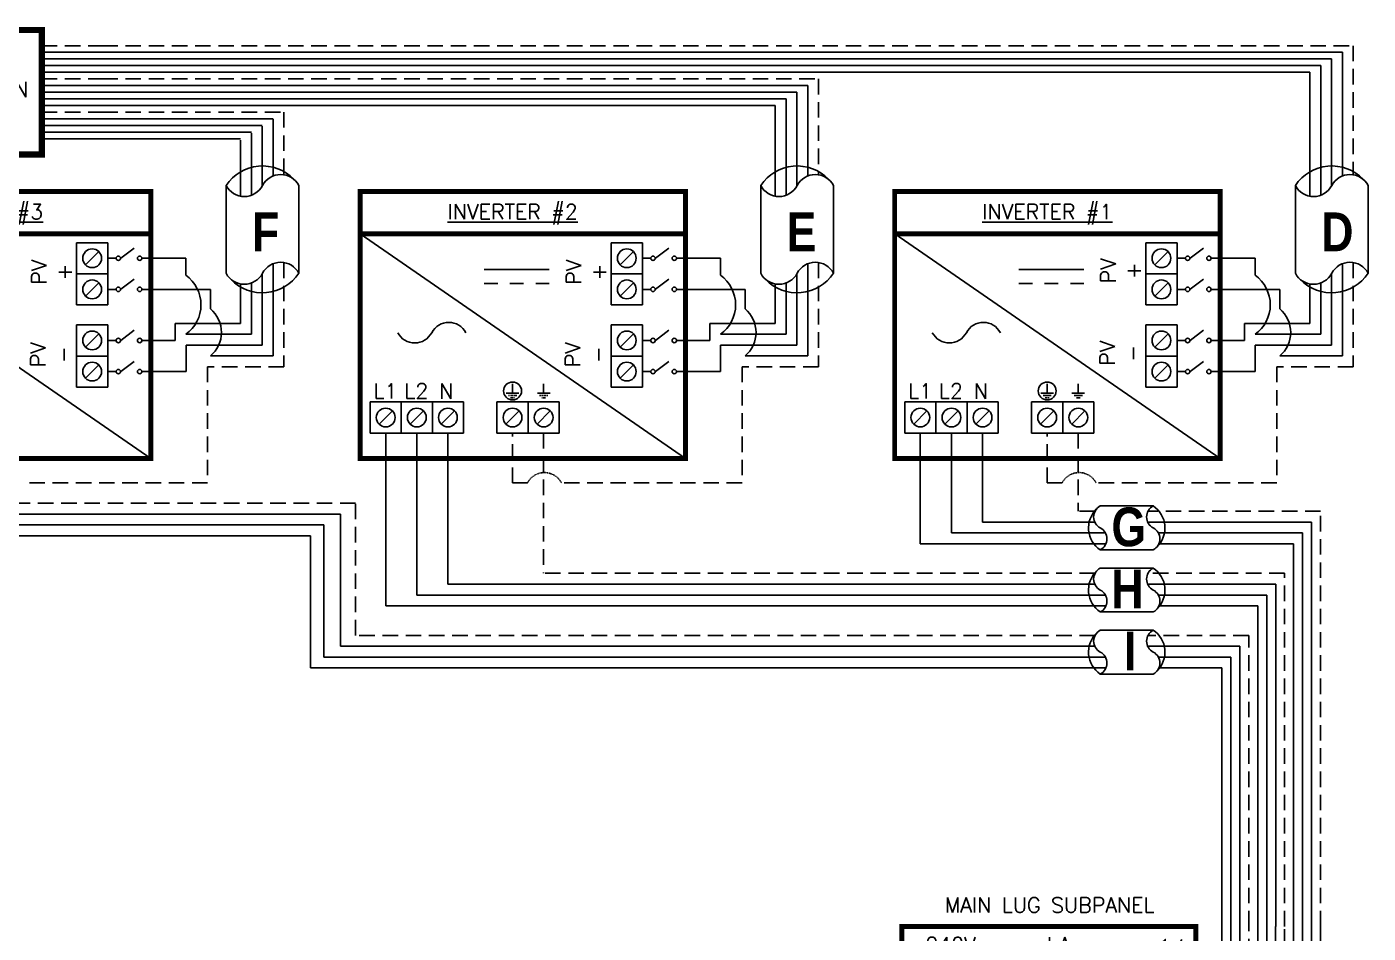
# Model space of a CAD drawing. Header units: feet. Extents: x 18750 to 19507, y 16038 to 16567.
# Drawn here: x 19179.9 to 19504.6, y 16323.1 to 16542.5 of the extents above; entities that cross this region are included whole.
import ezdxf

# ---------------------------------------------------------------- set-up
doc = ezdxf.new("R2010")
doc.units = ezdxf.units.FT
doc.header["$MEASUREMENT"] = 0
doc.linetypes.add('HIDDEN', pattern=[0.375, 0.25, -0.125])
for name, color, linetype in [('ONE LINE BLOCKS', 7, 'Continuous'), ('TABLES', 7, 'Continuous'), ('TEXT', 7, 'Continuous'), ('Z - TITLEBLOCK TXT', 7, 'Continuous')]:
    doc.layers.add(name, color=color, linetype=linetype)
doc.styles.add('ONE LINE TXT', font='techb___.ttf')
doc.styles.get("Standard").update_dxf_attribs({"font": 'simplex.shx'})

# ---------------------------------------------------------------- blocks, each defined once
blk = doc.blocks.new('6x6box')
at = {"lineweight": 50, "const_width": 1.53}
blk.add_lwpolyline([(30.1, 0), (0, 0), (0, 30.1), (30.1, 30.1)], close=True, dxfattribs=at)
at = {"color": 1, "insert": (15.24, 15.71), "char_height": 3.6576, "width": 0.4767, "attachment_point": 5}
blk.add_mtext('6"x6"  JUNCTION BOX  ', dxfattribs=at)
blk = doc.blocks.new('3inverterSub')
at = {"layer": 'ONE LINE BLOCKS', "linetype": 'Continuous'}
h = blk.add_hatch(color=1, dxfattribs=at)
h.dxf.hatch_style = 1
edge = h.paths.add_edge_path()
edge.add_arc((40.28, 75.29), 0.291, 0, 360)
h = blk.add_hatch(color=1, dxfattribs=at)
h.dxf.hatch_style = 1
edge = h.paths.add_edge_path()
edge.add_arc((46.96, 75.29), 0.291, 0, 360)
h = blk.add_hatch(color=1, dxfattribs=at)
h.dxf.hatch_style = 1
edge = h.paths.add_edge_path()
edge.add_arc((40.28, 71.91), 0.291, 0, 360)
h = blk.add_hatch(color=1, dxfattribs=at)
h.dxf.hatch_style = 1
edge = h.paths.add_edge_path()
edge.add_arc((46.96, 71.91), 0.291, 0, 360)
h = blk.add_hatch(color=1, dxfattribs=at)
h.dxf.hatch_style = 1
edge = h.paths.add_edge_path()
edge.add_arc((40.28, 60.73), 0.291, 0, 360)
h = blk.add_hatch(color=1, dxfattribs=at)
h.dxf.hatch_style = 1
edge = h.paths.add_edge_path()
edge.add_arc((46.96, 60.73), 0.291, 0, 360)
h = blk.add_hatch(color=1, dxfattribs=at)
h.dxf.hatch_style = 1
edge = h.paths.add_edge_path()
edge.add_arc((40.28, 57.35), 0.291, 0, 360)
h = blk.add_hatch(color=1, dxfattribs=at)
h.dxf.hatch_style = 1
edge = h.paths.add_edge_path()
edge.add_arc((46.96, 57.35), 0.291, 0, 360)
h = blk.add_hatch(color=1, dxfattribs=at)
h.dxf.hatch_style = 1
edge = h.paths.add_edge_path()
edge.add_arc((40.28, 46.17), 0.291, 0, 360)
h = blk.add_hatch(color=1, dxfattribs=at)
h.dxf.hatch_style = 1
edge = h.paths.add_edge_path()
edge.add_arc((46.96, 46.17), 0.291, 0, 360)
h = blk.add_hatch(color=1, dxfattribs=at)
h.dxf.hatch_style = 1
edge = h.paths.add_edge_path()
edge.add_arc((40.28, 42.79), 0.291, 0, 360)
h = blk.add_hatch(color=1, dxfattribs=at)
h.dxf.hatch_style = 1
edge = h.paths.add_edge_path()
edge.add_arc((46.96, 42.79), 0.291, 0, 360)
at = {"color": 7, "linetype": 'Continuous'}
for p, q in [((85.47, 91.47), (85.47, 75.29)), ((94.17, 91.47), (94.17, 60.73)), ((102.87, 91.47), (102.87, 46.17)), ((36.09, 75.29), (27.43, 75.29)), ((27.43, 75.29), (27.43, 60.73)), ((85.47, 75.29), (51.15, 75.29)), ((36.09, 60.73), (27.43, 60.73)), ((27.43, 60.73), (27.43, 46.17)), ((94.17, 60.73), (51.15, 60.73)), ((17.02, 46.17), (1.34, 46.17)), ((1.34, 46.17), (1.34, 9)), ((36.09, 46.17), (25.26, 46.17)), ((102.87, 46.17), (51.15, 46.17)), ((1.34, 9), (0, 9))]:
    blk.add_line(p, q, dxfattribs=at)
at = {"color": 10, "linetype": 'Continuous'}
for p, q in [((87.65, 91.47), (87.65, 71.91)), ((96.35, 91.47), (96.35, 57.35)), ((105.05, 91.47), (105.05, 42.79)), ((21.14, 57.35), (21.14, 71.91)), ((23.31, 71.91), (21.14, 71.91)), ((31.55, 71.91), (36.09, 71.91)), ((87.65, 71.91), (51.15, 71.91)), ((21.14, 42.79), (21.14, 57.35)), ((23.31, 57.35), (21.14, 57.35)), ((31.55, 57.35), (36.09, 57.35)), ((96.35, 57.35), (51.15, 57.35)), ((21.14, 42.79), (4.63, 42.79)), ((4.63, 6), (4.63, 42.79)), ((21.14, 42.79), (36.09, 42.79)), ((105.05, 42.79), (51.15, 42.79)), ((0, 6), (4.63, 6))]:
    blk.add_line(p, q, dxfattribs=at)
at = {"color": 253, "linetype": 'Continuous'}
for p, q in [((89.82, 91.47), (89.82, 62.22)), ((98.52, 91.47), (98.52, 47.66)), ((107.23, 91.47), (107.23, 23.41)), ((89.82, 53.66), (89.82, 48.33)), ((89.82, 39.78), (89.82, 32.11)), ((98.52, 39.1), (98.52, 27.76)), ((89.82, 32.11), (77.54, 32.11)), ((98.52, 27.76), (77.54, 27.76)), ((107.23, 23.41), (77.54, 23.41)), ((83.55, 10.36), (77.54, 10.36)), ((83.55, 3), (83.55, 10.36)), ((0, 3), (83.55, 3))]:
    blk.add_line(p, q, dxfattribs=at)
at = {"color": 10, "linetype": 'Continuous'}
for centre in [(27.43, 69.75), (27.43, 55.19)]:
    blk.add_arc(centre, 4.65, 27.6639, 152.3361, dxfattribs=at)
at = {"color": 253, "linetype": 'Continuous'}
for centre in [(93.4, 57.94), (93.4, 44.05), (102.1, 43.38)]:
    blk.add_arc(centre, 5.58, 129.9215, 230.0785, dxfattribs=at)
at = {"color": 7, "linetype": 'Continuous'}
blk.add_arc((21.14, 44.01), 4.65, 27.6639, 152.3361, dxfattribs=at)
at = {"layer": 'ONE LINE BLOCKS', "lineweight": 50}
blk.add_line((8.04, 82.77), (79.2, 82.77), dxfattribs=at)
at = {"layer": 'ONE LINE BLOCKS', "lineweight": 50, "const_width": 1.19}
blk.add_lwpolyline([(8.04, 6.01), (8.04, 91.47), (79.2, 91.47), (79.2, 6.01)], close=True, dxfattribs=at)
at = {"layer": 'TEXT', "color": 92, "linetype": 'HIDDEN', "ltscale": 15}
for p, q in [((92, 62.22), (92, 91.47)), ((100.7, 47.66), (100.7, 91.47)), ((109.4, -2.31), (109.4, 91.47)), ((92, 53.66), (92, 48.33)), ((92, 30.01), (92, 39.1)), ((100.7, 27.68), (100.7, 39.1)), ((14.31, 23.34), (48.52, 23.34)), ((48.52, 2.06), (48.52, 23.34)), ((14.31, 18.99), (45.6, 18.99)), ((45.6, -0.12), (45.6, 18.99)), ((92, 2.06), (92, 19.13)), ((100.7, -0.12), (100.7, 19.13)), ((14.31, 14.64), (43.39, 14.64)), ((43.39, -2.31), (43.39, 14.64)), ((22.14, 10.28), (14.31, 10.28)), ((22.14, 0), (22.14, 10.28)), ((0, 0), (22.14, 0)), ((48.52, 2.06), (92, 2.06)), ((43.39, -2.31), (109.4, -2.31)), ((45.6, -0.12), (100.7, -0.12))]:
    blk.add_line(p, q, dxfattribs=at)
at = {"layer": 'TEXT', "color": 92, "linetype": 'HIDDEN', "flags": 128}
for points in [[(17.42, 34.26), (17.42, 30.76)], [(15.08, 30.76), (19.76, 30.76)], [(18.95, 29.89), (15.89, 29.89)], [(18.13, 29.02), (16.7, 29.02)]]:
    blk.add_lwpolyline(points, dxfattribs=at)
at = {"layer": 'TEXT', "color": 92, "linetype": 'Continuous', "ltscale": 4}
for centre, radius, start, end in [((95.47, 57.94), 5.51, 129.059, 230.941), ((95.47, 44.05), 5.51, 129.059, 230.941), ((104.17, 43.38), 5.51, 129.059, 230.941), ((97.91, 24.57), 8.03, 137.3778, 222.6222), ((104.17, 23.41), 5.51, 129.059, 230.941)]:
    blk.add_arc(centre, radius, start, end, dxfattribs=at)
at = {"layer": 'Z - TITLEBLOCK TXT', "color": 1, "linetype": 'Continuous'}
for p, q in [((9.77, 7.69), (9.77, 34.63)), ((9.77, 34.63), (14.31, 34.63)), ((14.31, 34.63), (14.31, 7.69)), ((73, 7.76), (73, 34.71)), ((73, 34.71), (77.54, 34.71)), ((77.54, 34.71), (77.54, 7.76)), ((14.31, 7.69), (9.77, 7.69)), ((77.54, 7.76), (73, 7.76))]:
    blk.add_line(p, q, dxfattribs=at)
at = {"layer": 'Z - TITLEBLOCK TXT', "color": 4, "linetype": 'Continuous'}
for p, q in [((12.83, 32.82), (11.25, 31.25)), ((76.06, 32.9), (74.49, 31.32)), ((12.83, 28.47), (11.25, 26.9)), ((76.06, 28.54), (74.49, 26.97)), ((12.83, 24.12), (11.25, 22.55)), ((76.06, 24.19), (74.49, 22.62)), ((12.83, 19.77), (11.25, 18.2)), ((76.06, 19.84), (74.49, 18.27)), ((12.83, 15.42), (11.25, 13.85)), ((76.06, 15.49), (74.49, 13.92)), ((12.83, 11.07), (11.25, 9.5)), ((76.06, 11.14), (74.49, 9.57))]:
    blk.add_line(p, q, dxfattribs=at)
at = {"layer": 'Z - TITLEBLOCK TXT', "color": 1, "linetype": 'Continuous', "flags": 128}
for points in [[(36.09, 75.29), (40.28, 75.29)], [(36.09, 75.29), (40.28, 75.29)], [(46.96, 75.29), (51.15, 75.29)], [(36.09, 71.91), (40.28, 71.91)], [(36.09, 71.91), (40.28, 71.91)], [(46.96, 71.91), (51.15, 71.91)], [(36.09, 60.73), (40.28, 60.73)], [(36.09, 60.73), (40.28, 60.73)], [(46.96, 60.73), (51.15, 60.73)], [(36.09, 57.35), (40.28, 57.35)], [(36.09, 57.35), (40.28, 57.35)], [(46.96, 57.35), (51.15, 57.35)], [(36.09, 46.17), (40.28, 46.17)], [(36.09, 46.17), (40.28, 46.17)], [(46.96, 46.17), (51.15, 46.17)], [(36.09, 42.79), (40.28, 42.79)], [(36.09, 42.79), (40.28, 42.79)], [(46.96, 42.79), (51.15, 42.79)]]:
    blk.add_lwpolyline(points, dxfattribs=at)
at = {"layer": 'Z - TITLEBLOCK TXT', "color": 1, "linetype": 'Continuous'}
for centre in [(40.28, 75.29), (46.96, 75.29), (40.28, 71.91), (46.96, 71.91), (40.28, 60.73), (46.96, 60.73), (40.28, 57.35), (46.96, 57.35), (40.28, 46.17), (46.96, 46.17), (40.28, 42.79), (46.96, 42.79)]:
    blk.add_circle(centre, 0.291, dxfattribs=at)
at = {"layer": 'Z - TITLEBLOCK TXT', "color": 4, "linetype": 'Continuous'}
for centre in [(12.04, 32.04), (75.27, 32.11), (12.04, 27.69), (75.27, 27.76), (12.04, 23.34), (75.27, 23.41), (12.04, 18.99), (75.27, 19.06), (12.04, 14.64), (75.27, 14.71), (12.04, 10.28), (75.27, 10.36)]:
    blk.add_circle(centre, 1.11, dxfattribs=at)
at = {"layer": 'Z - TITLEBLOCK TXT', "color": 1, "linetype": 'Continuous'}
for centre in [(43.62, 74.09), (43.62, 70.71), (43.62, 59.53), (43.62, 56.15), (43.62, 44.97), (43.62, 41.59)]:
    blk.add_arc(centre, 3.93, 40.3392, 139.6608, dxfattribs=at)
at = {"layer": 'TABLES', "color": 1, "linetype": 'Continuous'}
for s, p in [('2p3A', (35.59, 66.67)), ('2p2A', (35.59, 52.11)), ('2p1A', (35.93, 37.55))]:
    blk.add_text(s, height=3.658, dxfattribs=at).set_placement(p)
at = {"layer": 'TABLES', "color": 4, "linetype": 'Continuous'}
blk.add_text('ISOLATED NEUTRAL', height=1.8743, rotation=90, dxfattribs=at).set_placement((72.35, 8.12))
at = {"layer": 'TEXT', "color": 1, "attachment_point": 5}
for s, width, gutter_width, insert, char_height in [('MAIN LUG SUBPANEL ', 62.3984, 7.17, (43.82, 96.65), 3.6576), ('240V', 0.1481, 0.75, (19.83, 87.03), 3.658), ('subA', 0.1481, 0.75, (43.21, 87.03), 3.658), ('1∅', 0.1481, 0.75, (73.19, 86.51), 3.658)]:
    blk.add_mtext_dynamic_manual_height_columns(s, width=width, gutter_width=gutter_width, heights=[0], dxfattribs=dict(at, insert=insert, char_height=char_height))

msp = doc.modelspace()

# ---------------------------------------------------------------- linework, layer by layer
at = {"color": 92, "linetype": 'HIDDEN', "ltscale": 15}
for p, q in [((19183.49, 16537.89), (19198.13, 16537.89)), ((19198.13, 16537.89), (19500.99, 16537.89)), ((19500.99, 16537.89), (19500.99, 16506.66)), ((19183.49, 16529.86), (19198.13, 16529.86)), ((19198.13, 16529.86), (19371.55, 16529.86)), ((19371.55, 16529.86), (19371.55, 16506.66)), ((19183.49, 16521.81), (19198.13, 16521.81)), ((19198.13, 16521.81), (19242.12, 16521.81)), ((19242.12, 16521.81), (19242.12, 16506.66)), ((19242.12, 16485.41), (19242.12, 16460.17)), ((19371.55, 16485.41), (19371.55, 16460.17)), ((19500.99, 16485.41), (19500.99, 16460.17)), ((19242.12, 16460.17), (19223.62, 16460.17)), ((19223.62, 16460.17), (19223.62, 16432.08)), ((19371.55, 16460.17), (19353.05, 16460.17)), ((19353.05, 16460.17), (19353.05, 16432.08)), ((19500.99, 16460.17), (19482.48, 16460.17)), ((19482.48, 16460.17), (19482.48, 16432.08)), ((19297.47, 16432.08), (19297.47, 16444.12)), ((19305, 16444.12), (19305, 16410.19)), ((19426.9, 16432.08), (19426.9, 16444.12)), ((19434.44, 16444.12), (19434.44, 16425.21)), ((19223.62, 16432.08), (19179.88, 16432.08)), ((19297.47, 16432.08), (19301.07, 16432.08)), ((19353.05, 16432.08), (19309.31, 16432.08)), ((19426.9, 16432.08), (19430.5, 16432.08)), ((19482.48, 16432.08), (19438.74, 16432.08)), ((19259.45, 16427.15), (19175.57, 16427.15)), ((19259.45, 16395.16), (19259.45, 16427.15)), ((19438.49, 16425.21), (19434.44, 16425.21)), ((19493.09, 16425.21), (19451.3, 16425.21)), ((19493.09, 16324.71), (19493.09, 16425.21)), ((19438.49, 16410.19), (19305, 16410.19)), ((19484.39, 16410.19), (19451.3, 16410.19)), ((19484.39, 16324.71), (19484.39, 16410.19)), ((19438.49, 16395.16), (19259.45, 16395.16)), ((19475.69, 16395.16), (19451.3, 16395.16)), ((19475.69, 16324.71), (19475.69, 16395.16))]:
    msp.add_line(p, q, dxfattribs=at)
at = {"color": 7, "linetype": 'Continuous'}
for p, q in [((19183.49, 16536.29), (19198.13, 16536.29)), ((19198.13, 16536.29), (19498.36, 16536.29)), ((19498.36, 16536.29), (19498.36, 16506.37)), ((19183.49, 16533.07), (19198.13, 16533.07)), ((19198.13, 16533.07), (19493.12, 16533.07)), ((19493.12, 16533.07), (19493.12, 16501.7)), ((19183.48, 16528.25), (19198.13, 16528.25)), ((19198.13, 16528.25), (19368.93, 16528.25)), ((19368.93, 16528.25), (19368.93, 16506.37)), ((19183.48, 16525.04), (19198.13, 16525.04)), ((19198.13, 16525.04), (19363.69, 16525.03)), ((19363.69, 16525.03), (19363.69, 16501.7)), ((19183.49, 16520.21), (19198.13, 16520.2)), ((19198.13, 16520.21), (19239.5, 16520.2)), ((19239.5, 16520.12), (19239.5, 16506.37)), ((19183.49, 16516.99), (19198.13, 16516.99)), ((19198.13, 16516.99), (19234.26, 16516.99)), ((19234.26, 16516.73), (19234.26, 16501.7)), ((19228.12, 16504.05), (19228.12, 16482.81)), ((19245.75, 16482.81), (19245.75, 16504.05)), ((19357.55, 16504.05), (19357.55, 16482.81)), ((19375.18, 16482.81), (19375.18, 16504.05)), ((19486.98, 16504.05), (19486.98, 16482.81)), ((19504.61, 16482.81), (19504.61, 16504.05)), ((19209.89, 16437.95), (19131.11, 16492.33)), ((19339.32, 16437.95), (19260.55, 16492.33)), ((19468.75, 16437.95), (19389.98, 16492.33)), ((19218.37, 16486.44), (19207.74, 16486.44)), ((19218.37, 16482.34), (19218.37, 16486.44)), ((19239.5, 16485.12), (19239.5, 16462.79)), ((19306.37, 16483.72), (19290.6, 16483.72)), ((19347.8, 16486.44), (19337.17, 16486.44)), ((19347.8, 16482.34), (19347.8, 16486.44)), ((19368.93, 16485.12), (19368.93, 16462.79)), ((19435.8, 16483.72), (19420.03, 16483.72)), ((19477.24, 16486.44), (19466.61, 16486.44)), ((19477.24, 16482.34), (19477.24, 16486.44)), ((19498.36, 16485.12), (19498.36, 16462.79)), ((19234.26, 16480.46), (19234.26, 16468.03)), ((19293.9, 16480.31), (19290.6, 16480.31)), ((19300.13, 16480.31), (19296.84, 16480.31)), ((19306.37, 16480.31), (19303.07, 16480.31)), ((19363.69, 16480.46), (19363.69, 16468.03)), ((19423.33, 16480.31), (19420.03, 16480.31)), ((19429.56, 16480.31), (19426.27, 16480.31)), ((19435.8, 16480.31), (19432.51, 16480.31)), ((19493.12, 16480.46), (19493.12, 16468.03)), ((19224.33, 16478.91), (19207.74, 16478.91)), ((19224.33, 16474.19), (19224.33, 16478.91)), ((19353.76, 16478.91), (19337.17, 16478.91)), ((19353.76, 16474.19), (19353.76, 16478.91)), ((19483.19, 16478.91), (19466.61, 16478.91)), ((19483.19, 16474.19), (19483.19, 16478.91)), ((19234.26, 16468.03), (19218.37, 16468.03)), ((19363.69, 16468.03), (19347.8, 16468.03)), ((19493.12, 16468.03), (19477.24, 16468.03)), ((19239.5, 16462.79), (19224.33, 16462.79)), ((19368.93, 16462.79), (19353.76, 16462.79)), ((19498.36, 16462.79), (19483.19, 16462.79)), ((19266.76, 16444.12), (19266.76, 16402.3)), ((19396.19, 16444.12), (19396.19, 16417.32)), ((19452.57, 16426.48), (19439.76, 16426.48)), ((19248.53, 16419.26), (19137.33, 16419.26)), ((19248.53, 16387.28), (19248.53, 16419.26)), ((19396.19, 16417.32), (19441.12, 16417.32)), ((19439.76, 16415.85), (19452.57, 16415.85)), ((19453.94, 16417.32), (19486.57, 16417.32)), ((19486.57, 16417.32), (19486.57, 16324.71)), ((19452.57, 16411.46), (19439.76, 16411.46)), ((19266.76, 16402.3), (19441.12, 16402.3)), ((19453.94, 16402.3), (19477.87, 16402.3)), ((19477.87, 16402.3), (19477.87, 16324.71)), ((19439.76, 16400.82), (19452.57, 16400.82)), ((19452.57, 16396.43), (19439.76, 16396.43)), ((19248.53, 16387.28), (19441.12, 16387.28)), ((19453.94, 16387.28), (19469.17, 16387.28)), ((19469.17, 16387.28), (19469.17, 16324.71)), ((19439.76, 16385.8), (19452.57, 16385.8))]:
    msp.add_line(p, q, dxfattribs=at)
at = {"color": 253, "linetype": 'Continuous'}
for p, q in [((19183.49, 16534.68), (19198.13, 16534.68)), ((19198.13, 16534.68), (19495.74, 16534.68)), ((19495.74, 16534.68), (19495.74, 16503.95)), ((19183.49, 16531.46), (19198.13, 16531.46)), ((19198.13, 16531.46), (19490.5, 16531.46)), ((19490.5, 16531.46), (19490.5, 16501.47)), ((19183.48, 16526.64), (19198.13, 16526.64)), ((19198.13, 16526.64), (19366.31, 16526.64)), ((19366.31, 16526.64), (19366.31, 16503.95)), ((19183.48, 16523.42), (19198.13, 16523.42)), ((19198.13, 16523.42), (19361.07, 16523.42)), ((19361.07, 16523.42), (19361.07, 16501.47)), ((19183.49, 16518.6), (19198.13, 16518.6)), ((19198.13, 16518.6), (19236.88, 16518.59)), ((19236.88, 16518.43), (19236.88, 16503.95)), ((19183.49, 16515.38), (19198.13, 16515.38)), ((19198.13, 16515.38), (19231.64, 16515.38)), ((19231.64, 16515.04), (19231.64, 16501.47)), ((19231.64, 16480.23), (19231.64, 16470.65)), ((19236.88, 16482.71), (19236.88, 16465.41)), ((19361.07, 16480.23), (19361.07, 16470.65)), ((19366.31, 16482.71), (19366.31, 16465.41)), ((19490.5, 16480.23), (19490.5, 16470.65)), ((19495.74, 16482.71), (19495.74, 16465.41)), ((19231.64, 16470.65), (19215.8, 16470.65)), ((19215.8, 16470.65), (19215.8, 16466.55)), ((19361.07, 16470.65), (19345.23, 16470.65)), ((19345.23, 16470.65), (19345.23, 16466.55)), ((19490.5, 16470.65), (19474.66, 16470.65)), ((19474.66, 16470.65), (19474.66, 16466.55)), ((19215.8, 16466.55), (19207.74, 16466.55)), ((19236.88, 16465.41), (19218.42, 16465.41)), ((19218.42, 16465.41), (19218.42, 16459.01)), ((19345.23, 16466.55), (19337.17, 16466.55)), ((19366.31, 16465.41), (19347.85, 16465.41)), ((19347.85, 16465.41), (19347.85, 16459.01)), ((19474.66, 16466.55), (19466.61, 16466.55)), ((19495.74, 16465.41), (19477.28, 16465.41)), ((19477.28, 16465.41), (19477.28, 16459.01)), ((19218.42, 16459.01), (19207.74, 16459.01)), ((19347.85, 16459.01), (19337.17, 16459.01)), ((19477.28, 16459.01), (19466.61, 16459.01)), ((19281.83, 16444.12), (19281.83, 16407.56)), ((19411.26, 16444.12), (19411.26, 16422.58)), ((19255.81, 16424.52), (19152.4, 16424.52)), ((19255.81, 16392.53), (19255.81, 16424.52)), ((19411.26, 16422.58), (19438.42, 16422.58)), ((19451.23, 16422.58), (19490.92, 16422.58)), ((19490.92, 16324.71), (19490.92, 16422.58)), ((19281.83, 16407.56), (19438.42, 16407.56)), ((19451.23, 16407.56), (19482.22, 16407.56)), ((19482.22, 16407.56), (19482.22, 16324.71)), ((19255.81, 16392.53), (19438.42, 16392.53)), ((19451.23, 16392.53), (19473.52, 16392.53)), ((19473.52, 16392.53), (19473.52, 16324.71))]:
    msp.add_line(p, q, dxfattribs=at)
at = {"color": 1, "linetype": 'Continuous'}
for p, q in [((19191.93, 16475.14), (19191.93, 16490.21)), ((19191.93, 16490.21), (19199.46, 16490.21)), ((19191.93, 16475.14), (19191.93, 16490.21)), ((19199.46, 16490.21), (19199.46, 16475.14)), ((19199.46, 16490.21), (19199.46, 16482.68)), ((19321.36, 16475.14), (19321.36, 16490.21)), ((19321.36, 16490.21), (19328.9, 16490.21)), ((19321.36, 16475.14), (19321.36, 16490.21)), ((19328.9, 16490.21), (19328.9, 16475.14)), ((19328.9, 16490.21), (19328.9, 16482.68)), ((19450.79, 16475.14), (19450.79, 16490.21)), ((19450.79, 16490.21), (19458.33, 16490.21)), ((19450.79, 16475.14), (19450.79, 16490.21)), ((19458.33, 16490.21), (19458.33, 16475.14)), ((19458.33, 16490.21), (19458.33, 16482.68)), ((19205.89, 16488.9), (19202.63, 16486.46)), ((19335.32, 16488.9), (19332.06, 16486.46)), ((19464.76, 16488.9), (19461.49, 16486.46)), ((19199.46, 16486.44), (19201.5, 16486.44)), ((19328.9, 16486.44), (19330.93, 16486.44)), ((19458.33, 16486.44), (19460.37, 16486.44)), ((19199.46, 16482.68), (19191.93, 16482.68)), ((19205.89, 16481.37), (19202.63, 16478.93)), ((19328.9, 16482.68), (19321.36, 16482.68)), ((19335.32, 16481.37), (19332.06, 16478.93)), ((19458.33, 16482.68), (19450.79, 16482.68)), ((19464.76, 16481.37), (19461.49, 16478.93)), ((19199.46, 16478.91), (19201.5, 16478.91)), ((19328.9, 16478.91), (19330.93, 16478.91)), ((19458.33, 16478.91), (19460.37, 16478.91)), ((19199.46, 16475.14), (19191.93, 16475.14)), ((19328.9, 16475.14), (19321.36, 16475.14)), ((19458.33, 16475.14), (19450.79, 16475.14)), ((19191.93, 16455.24), (19191.93, 16470.31)), ((19191.93, 16470.31), (19199.46, 16470.31)), ((19199.46, 16470.31), (19199.46, 16462.78)), ((19205.89, 16469.01), (19202.63, 16466.57)), ((19321.36, 16455.24), (19321.36, 16470.31)), ((19321.36, 16470.31), (19328.9, 16470.31)), ((19328.9, 16470.31), (19328.9, 16462.78)), ((19335.32, 16469.01), (19332.06, 16466.57)), ((19450.79, 16455.24), (19450.79, 16470.31)), ((19450.79, 16470.31), (19458.33, 16470.31)), ((19458.33, 16470.31), (19458.33, 16462.78)), ((19464.76, 16469.01), (19461.49, 16466.57)), ((19199.46, 16466.55), (19201.5, 16466.55)), ((19328.9, 16466.55), (19330.93, 16466.55)), ((19458.33, 16466.55), (19460.37, 16466.55)), ((19199.46, 16462.78), (19191.93, 16462.78)), ((19199.46, 16462.78), (19199.46, 16455.24)), ((19205.89, 16461.47), (19202.63, 16459.03)), ((19328.9, 16462.78), (19321.36, 16462.78)), ((19328.9, 16462.78), (19328.9, 16455.24)), ((19335.32, 16461.47), (19332.06, 16459.03)), ((19458.33, 16462.78), (19450.79, 16462.78)), ((19458.33, 16462.78), (19458.33, 16455.24)), ((19464.76, 16461.47), (19461.49, 16459.03)), ((19199.46, 16459.01), (19201.5, 16459.01)), ((19328.9, 16459.01), (19330.93, 16459.01)), ((19458.33, 16459.01), (19460.37, 16459.01)), ((19199.46, 16455.24), (19191.93, 16455.24)), ((19328.9, 16455.24), (19321.36, 16455.24)), ((19458.33, 16455.24), (19450.79, 16455.24)), ((19263, 16451.65), (19278.06, 16451.65)), ((19263, 16444.12), (19263, 16451.65)), ((19263, 16451.65), (19270.53, 16451.65)), ((19270.53, 16451.65), (19270.53, 16444.12)), ((19278.06, 16451.65), (19278.06, 16444.12)), ((19278.06, 16451.65), (19285.6, 16451.65)), ((19285.6, 16451.65), (19285.6, 16444.12)), ((19293.7, 16451.65), (19308.77, 16451.65)), ((19293.7, 16444.12), (19293.7, 16451.65)), ((19293.7, 16451.65), (19301.24, 16451.65)), ((19301.24, 16451.65), (19301.24, 16444.12)), ((19308.77, 16451.65), (19308.77, 16444.12)), ((19392.43, 16451.65), (19407.5, 16451.65)), ((19392.43, 16444.12), (19392.43, 16451.65)), ((19392.43, 16451.65), (19399.96, 16451.65)), ((19399.96, 16451.65), (19399.96, 16444.12)), ((19407.5, 16451.65), (19407.5, 16444.12)), ((19407.5, 16451.65), (19415.03, 16451.65)), ((19415.03, 16451.65), (19415.03, 16444.12)), ((19423.13, 16451.65), (19438.2, 16451.65)), ((19423.13, 16444.12), (19423.13, 16451.65)), ((19423.13, 16451.65), (19430.67, 16451.65)), ((19430.67, 16451.65), (19430.67, 16444.12)), ((19438.2, 16451.65), (19438.2, 16444.12)), ((19278.06, 16444.12), (19263, 16444.12)), ((19278.06, 16444.12), (19285.6, 16444.12)), ((19308.77, 16444.12), (19293.7, 16444.12)), ((19407.5, 16444.12), (19392.43, 16444.12)), ((19407.5, 16444.12), (19415.03, 16444.12)), ((19438.2, 16444.12), (19423.13, 16444.12))]:
    msp.add_line(p, q, dxfattribs=at)
at = {"color": 4, "linetype": 'Continuous'}
for p, q in [((19197.3, 16488.05), (19194.09, 16484.84)), ((19326.74, 16488.05), (19323.52, 16484.84)), ((19456.17, 16488.05), (19452.95, 16484.84)), ((19197.3, 16480.52), (19194.09, 16477.3)), ((19326.74, 16480.52), (19323.52, 16477.3)), ((19456.17, 16480.52), (19452.95, 16477.3)), ((19197.3, 16468.15), (19194.09, 16464.94)), ((19326.74, 16468.15), (19323.52, 16464.94)), ((19456.17, 16468.15), (19452.95, 16464.94)), ((19197.3, 16460.62), (19194.09, 16457.41)), ((19326.74, 16460.62), (19323.52, 16457.41)), ((19456.17, 16460.62), (19452.95, 16457.41)), ((19268.37, 16449.49), (19265.16, 16446.28)), ((19275.9, 16449.49), (19272.69, 16446.28)), ((19283.44, 16449.49), (19280.22, 16446.28)), ((19299.08, 16449.49), (19295.86, 16446.28)), ((19306.61, 16449.49), (19303.4, 16446.28)), ((19397.8, 16449.49), (19394.59, 16446.28)), ((19405.34, 16449.49), (19402.12, 16446.28)), ((19412.87, 16449.49), (19409.66, 16446.28)), ((19428.51, 16449.49), (19425.29, 16446.28)), ((19436.04, 16449.49), (19432.83, 16446.28))]:
    msp.add_line(p, q, dxfattribs=at)
at = {"color": 10, "linetype": 'Continuous'}
for p, q in [((19274.3, 16444.12), (19274.3, 16404.93)), ((19403.73, 16444.12), (19403.73, 16419.95)), ((19251.75, 16421.89), (19144.87, 16421.89)), ((19251.75, 16389.9), (19251.75, 16421.89)), ((19403.73, 16419.95), (19440.99, 16419.95)), ((19453.81, 16419.95), (19488.74, 16419.95)), ((19488.74, 16419.95), (19488.74, 16324.71)), ((19274.3, 16404.93), (19440.99, 16404.93)), ((19453.81, 16404.93), (19480.04, 16404.93)), ((19480.04, 16404.93), (19480.04, 16324.71)), ((19251.75, 16389.9), (19440.99, 16389.9)), ((19453.81, 16389.9), (19471.34, 16389.9)), ((19471.34, 16389.9), (19471.34, 16324.71))]:
    msp.add_line(p, q, dxfattribs=at)
at = {"lineweight": 50, "const_width": 1.19}
for points in [[(19131.11, 16437.95), (19131.11, 16502.61), (19209.89, 16502.61), (19209.89, 16437.95)], [(19131.11, 16492.33), (19131.11, 16502.61), (19209.89, 16502.61), (19209.89, 16492.33)], [(19260.55, 16437.95), (19260.55, 16502.61), (19339.32, 16502.61), (19339.32, 16437.95)], [(19260.55, 16492.33), (19260.55, 16502.61), (19339.32, 16502.61), (19339.32, 16492.33)], [(19389.98, 16437.95), (19389.98, 16502.61), (19468.75, 16502.61), (19468.75, 16437.95)], [(19389.98, 16492.33), (19389.98, 16502.61), (19468.75, 16502.61), (19468.75, 16492.33)]]:
    msp.add_lwpolyline(points, close=True, dxfattribs=at)
at = {"color": 92, "linetype": 'Continuous', "flags": 128}
for points in [[(19297.47, 16456.06), (19297.47, 16453.76)], [(19305, 16456.06), (19305, 16453.76)], [(19426.9, 16456.06), (19426.9, 16453.76)], [(19434.44, 16456.06), (19434.43, 16453.76)], [(19295.93, 16453.76), (19299, 16453.76)], [(19303.47, 16453.76), (19306.54, 16453.76)], [(19425.36, 16453.76), (19428.44, 16453.76)], [(19427.9, 16453.19), (19425.9, 16453.19)], [(19432.9, 16453.76), (19435.97, 16453.76)], [(19435.44, 16453.19), (19433.43, 16453.19)]]:
    msp.add_lwpolyline(points, dxfattribs=at)
at = {"color": 92, "linetype": 'HIDDEN', "flags": 128}
for points in [[(19298.47, 16453.19), (19296.46, 16453.19)], [(19297.94, 16452.62), (19297, 16452.62)], [(19306.01, 16453.19), (19304, 16453.19)], [(19305.47, 16452.62), (19304.53, 16452.62)], [(19427.37, 16452.62), (19426.43, 16452.62)], [(19434.9, 16452.62), (19433.96, 16452.62)]]:
    msp.add_lwpolyline(points, dxfattribs=at)
at = {"color": 4, "linetype": 'Continuous'}
for centre in [(19195.7, 16486.44), (19325.13, 16486.44), (19454.56, 16486.44), (19195.7, 16478.91), (19325.13, 16478.91), (19454.56, 16478.91), (19195.7, 16466.55), (19325.13, 16466.55), (19454.56, 16466.55), (19195.7, 16459.01), (19325.13, 16459.01), (19454.56, 16459.01), (19266.76, 16447.89), (19274.3, 16447.89), (19281.83, 16447.89), (19297.47, 16447.89), (19305, 16447.89), (19396.19, 16447.89), (19403.73, 16447.89), (19411.26, 16447.89), (19426.9, 16447.89), (19434.44, 16447.89)]:
    msp.add_circle(centre, 2.27, dxfattribs=at)
at = {"color": 1, "linetype": 'Continuous'}
for centre in [(19202.04, 16486.44), (19207.2, 16486.44), (19331.48, 16486.44), (19336.63, 16486.44), (19460.91, 16486.44), (19466.06, 16486.44), (19202.04, 16478.91), (19207.2, 16478.91), (19331.48, 16478.91), (19336.63, 16478.91), (19460.91, 16478.91), (19466.06, 16478.91), (19202.04, 16466.55), (19207.2, 16466.55), (19331.48, 16466.55), (19336.63, 16466.55), (19460.91, 16466.55), (19466.06, 16466.55), (19202.04, 16459.01), (19207.2, 16459.01), (19331.48, 16459.01), (19336.63, 16459.01), (19460.91, 16459.01), (19466.06, 16459.01)]:
    msp.add_circle(centre, 0.541, dxfattribs=at)
at = {"color": 92, "linetype": 'Continuous'}
for centre in [(19297.47, 16454.32), (19426.9, 16454.32)]:
    msp.add_circle(centre, 2.17, dxfattribs=at)
at = {"color": 7, "linetype": 'Continuous'}
for centre, radius, start, end in [((19236.93, 16498.2), 10.58, 43.9732, 146.4265), ((19366.37, 16498.2), 10.58, 43.9732, 146.4265), ((19495.8, 16498.2), 10.58, 43.9732, 146.4265), ((19236.93, 16488.66), 10.58, 223.9732, 326.4265), ((19366.37, 16488.66), 10.58, 223.9732, 326.4265), ((19495.8, 16488.66), 10.58, 223.9732, 326.4265), ((19443.29, 16421.17), 6.38, 133.9732, 236.4265), ((19449.04, 16421.17), 6.38, 313.9732, 56.4265), ((19443.29, 16406.14), 6.38, 133.9732, 236.4265), ((19449.04, 16406.14), 6.38, 313.9732, 56.4265), ((19449.04, 16391.12), 6.38, 313.9732, 56.4265), ((19443.29, 16391.12), 6.38, 133.9732, 236.4265)]:
    msp.add_arc(centre, radius, start, end, dxfattribs=at)
at = {"linetype": 'Continuous'}
for centre, radius, start, end in [((19241.34, 16501.74), 4.98, 27.6639, 152.3361), ((19370.77, 16501.74), 4.98, 27.6639, 152.3361), ((19500.2, 16501.74), 4.98, 27.6639, 152.3361), ((19232.53, 16506.36), 4.98, 207.6639, 332.3361), ((19361.96, 16506.36), 4.98, 207.6639, 332.3361), ((19491.39, 16506.36), 4.98, 207.6639, 332.3361), ((19241.34, 16480.5), 4.98, 27.6639, 152.3361), ((19370.77, 16480.5), 4.98, 27.6639, 152.3361), ((19500.2, 16480.5), 4.98, 27.6639, 152.3361), ((19213.24, 16475.18), 8.8, 305.6505, 54.3495), ((19232.53, 16485.12), 4.98, 207.6639, 332.3361), ((19342.67, 16475.18), 8.8, 305.6505, 54.3495), ((19361.96, 16485.12), 4.98, 207.6639, 332.3361), ((19472.11, 16475.18), 8.8, 305.6505, 54.3495), ((19491.39, 16485.12), 4.98, 207.6639, 332.3361), ((19219.56, 16468.49), 7.43, 309.9338, 50.0662), ((19348.99, 16468.49), 7.43, 309.9338, 50.0662), ((19478.42, 16468.49), 7.43, 309.9338, 50.0662), ((19282.02, 16466.27), 4.65, 27.6639, 152.3361), ((19411.45, 16466.27), 4.65, 27.6639, 152.3361), ((19273.78, 16470.59), 4.65, 207.6639, 332.3361), ((19403.21, 16470.59), 4.65, 207.6639, 332.3361), ((19441.15, 16423.82), 3, 117.6639, 242.3361), ((19453.96, 16423.82), 3, 117.6639, 242.3361), ((19438.36, 16418.51), 3, 297.6639, 62.3361), ((19451.18, 16418.51), 3, 297.6639, 62.3361), ((19441.15, 16408.8), 3, 117.6639, 242.3361), ((19453.96, 16408.8), 3, 117.6639, 242.3361), ((19438.36, 16403.48), 3, 297.6639, 62.3361), ((19451.18, 16403.48), 3, 297.6639, 62.3361), ((19441.15, 16393.77), 3, 117.6639, 242.3361), ((19453.96, 16393.77), 3, 117.6639, 242.3361), ((19438.36, 16388.46), 3, 297.6639, 62.3361), ((19451.18, 16388.46), 3, 297.6639, 62.3361)]:
    msp.add_arc(centre, radius, start, end, dxfattribs=at)
at = {"color": 92, "linetype": 'HIDDEN', "ltscale": 0.3}
for centre in [(19305.19, 16429.92), (19434.62, 16429.92)]:
    msp.add_arc(centre, 4.65, 27.6639, 152.3361, dxfattribs=at)

# ---------------------------------------------------------------- block references
at = {"color": 7}
for name, p in [('6x6box', (19153.38, 16511.59)), ('3inverterSub', (19383.69, 16233.23))]:
    msp.add_blockref(name, p, dxfattribs=at)

# ---------------------------------------------------------------- texts
at = {"color": 1, "linetype": 'Continuous'}
for s, p in [('%%UINVERTER #3', (19152.32, 16495.87)), ('%%UINVERTER #2', (19281.76, 16495.87)), ('%%UINVERTER #1', (19411.19, 16495.87))]:
    msp.add_text(s, height=3.6576, dxfattribs=at).set_placement(p)
at = {"color": 1, "linetype": 'Continuous', "char_height": 9.3833, "attachment_point": 1, "style": 'ONE LINE TXT'}
for s, insert in [('{\\W1;\\C256;F}', (19234.42, 16497.53)), ('{\\W1;\\C256;E}', (19363.85, 16497.53)), ('{\\W1;\\C256;D}', (19493.29, 16497.53)), ('{\\W1;\\C256;G}', (19442.46, 16426.11)), ('{\\W1;\\C256;H}', (19442.46, 16411.08)), ('{\\W1;\\C256;I}', (19445.49, 16396.06))]:
    msp.add_mtext_dynamic_manual_height_columns(s, width=0.1385, gutter_width=2.13, heights=[0], dxfattribs=dict(at, insert=insert))
at = {"color": 1, "char_height": 3.658, "attachment_point": 5, "rotation": 90}
for s, width, insert in [('PV +', 2.8378, (19185.86, 16483.08)), ('PV +', 2.8378, (19315.29, 16483.08)), ('PV +', 2.8378, (19444.72, 16483.42)), ('PV -', 2.8013, (19185.63, 16463.11)), ('PV -', 2.8013, (19315.06, 16463.11)), ('PV -', 2.8013, (19444.5, 16463.45))]:
    msp.add_mtext_dynamic_manual_height_columns(s, width=width, gutter_width=0.75, heights=[0], dxfattribs=dict(at, insert=insert))
at = {"color": 1, "attachment_point": 5}
for s, insert, char_height in [('L1', (19266.71, 16454.29), 3.658), ('L2', (19274.17, 16454.32), 3.658), ('N', (19281.42, 16454.27), 3.66), ('L1', (19396.14, 16454.29), 3.658), ('L2', (19403.6, 16454.32), 3.658), ('N', (19410.85, 16454.27), 3.66)]:
    msp.add_mtext_dynamic_manual_height_columns(s, width=0.1481, gutter_width=0.75, heights=[0], dxfattribs=dict(at, insert=insert, char_height=char_height))

doc.saveas('drawing.dxf')
